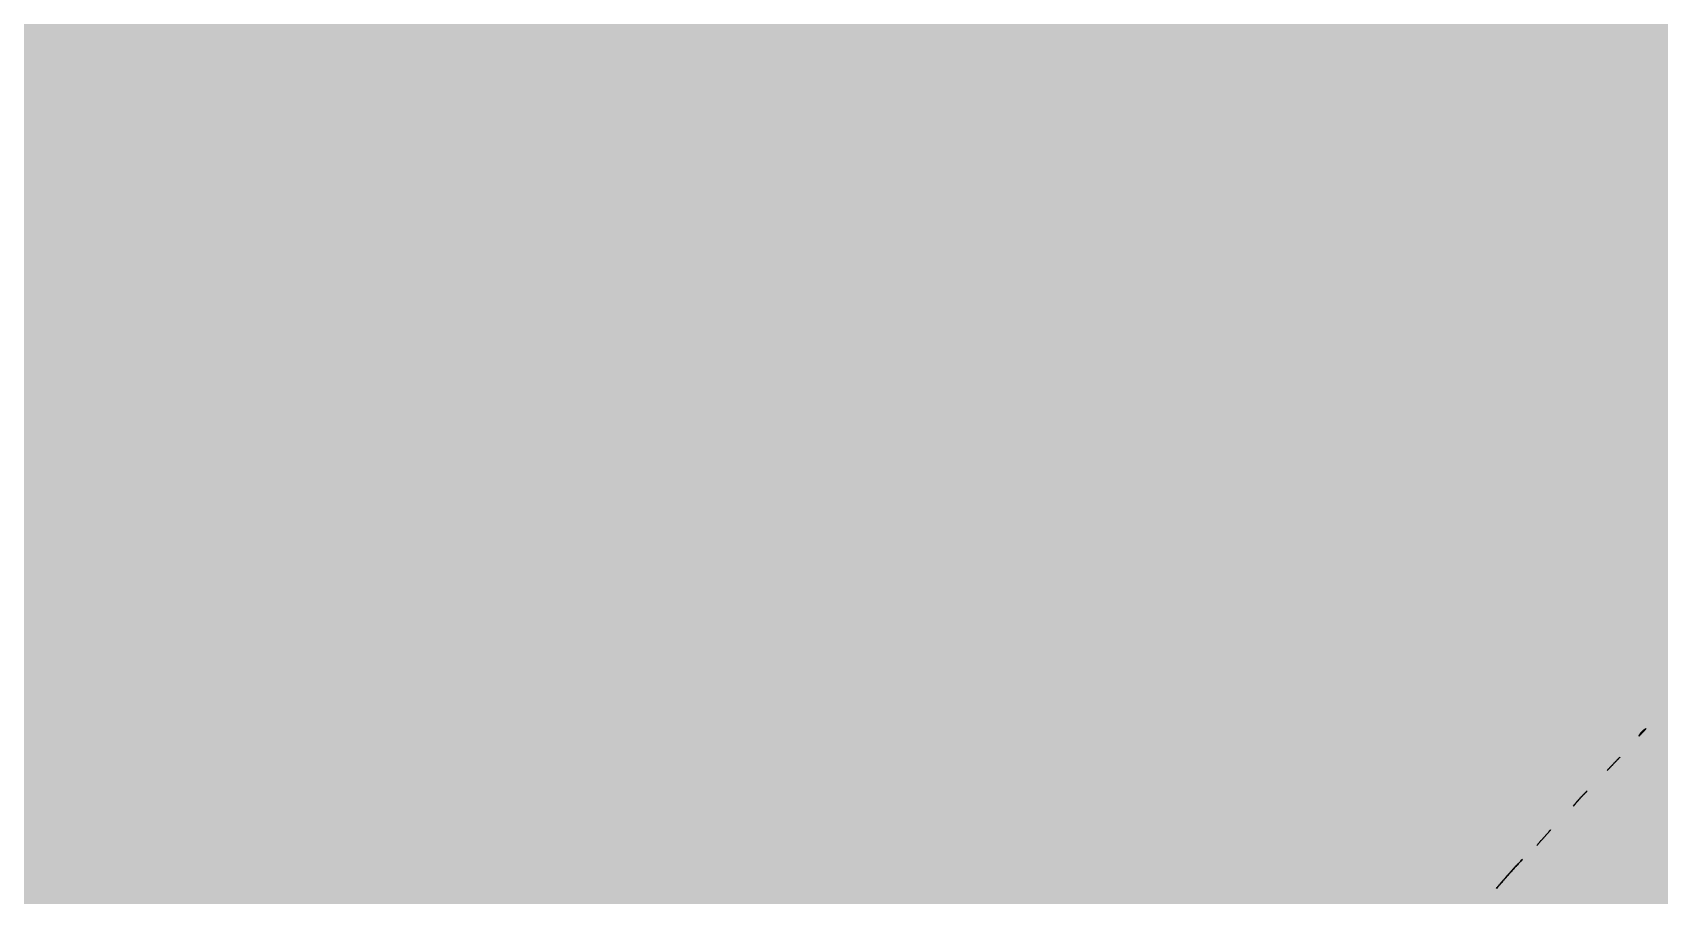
# Model space of a CAD drawing. Extents: x 0 to 1501, y 0 to 1747.
# Drawn here: x 127.576 to 129.26, y 1701.552 to 1702.445 of the extents above; entities that cross this region are included whole.
import ezdxf

# ---------------------------------------------------------------- set-up
doc = ezdxf.new("R2010")
doc.units = 0

msp = doc.modelspace()

# ---------------------------------------------------------------- hatches: boundary and pattern name
at = {"true_color": 0xf8f9fa}
msp.add_hatch(color=256, dxfattribs=at).paths.add_polyline_path([(0, 1747), (1280, 1747), (1280, 1027), (0, 1027)], flags=0)
at = {"true_color": 0xffffff}
msp.add_hatch(color=256, dxfattribs=at).paths.add_polyline_path([(0, 1747), (1280, 1747), (1280, 1681), (0, 1681)], flags=0)
at = {"true_color": 0x231f20}
for points in [[(129.246, 1701.7245), (129.2458, 1701.7242), (129.2455, 1701.724), (129.2453, 1701.7237), (129.2451, 1701.7235), (129.2448, 1701.7232), (129.2446, 1701.723), (129.2444, 1701.7227), (129.2441, 1701.7225), (129.2439, 1701.7222), (129.2437, 1701.722), (129.2434, 1701.7217), (129.2432, 1701.7215), (129.2429, 1701.7212), (129.2427, 1701.7209), (129.2425, 1701.7207), (129.2422, 1701.7204), (129.242, 1701.7202), (129.2418, 1701.7199), (129.2415, 1701.7197), (129.2413, 1701.7194), (129.2411, 1701.7192), (129.2408, 1701.7189), (129.2406, 1701.7187), (129.2403, 1701.7184), (129.2401, 1701.7182), (129.2399, 1701.7179), (129.2396, 1701.7177), (129.2394, 1701.7174), (129.2391, 1701.7172), (129.2389, 1701.7169), (129.2387, 1701.7167), (129.2385, 1701.7166), (129.2387, 1701.7169), (129.2388, 1701.7172), (129.239, 1701.7175), (129.2392, 1701.7178), (129.2393, 1701.7181), (129.2395, 1701.7184), (129.2397, 1701.7187), (129.2399, 1701.719), (129.2401, 1701.7193), (129.2403, 1701.7196), (129.2405, 1701.7199), (129.2407, 1701.7201), (129.2409, 1701.7204), (129.2411, 1701.7207), (129.2414, 1701.7209), (129.2416, 1701.7212), (129.2418, 1701.7214), (129.2421, 1701.7217), (129.2423, 1701.7219), (129.2426, 1701.7221), (129.2429, 1701.7223), (129.2431, 1701.7226), (129.2434, 1701.7228), (129.2437, 1701.723), (129.244, 1701.7232), (129.2443, 1701.7234), (129.2445, 1701.7236), (129.2448, 1701.7238), (129.2451, 1701.724), (129.2454, 1701.7241), (129.2457, 1701.7243), (129.246, 1701.7245)], [(129.219, 1701.695), (129.2186, 1701.6946), (129.2182, 1701.6941), (129.2177, 1701.6937), (129.2173, 1701.6933), (129.2169, 1701.6928), (129.2164, 1701.6924), (129.216, 1701.692), (129.2156, 1701.6915), (129.2152, 1701.6911), (129.2148, 1701.6907), (129.2143, 1701.6902), (129.2139, 1701.6898), (129.2135, 1701.6893), (129.2131, 1701.6889), (129.2127, 1701.6885), (129.2122, 1701.688), (129.2118, 1701.6876), (129.2114, 1701.6871), (129.211, 1701.6867), (129.2106, 1701.6863), (129.2101, 1701.6858), (129.2097, 1701.6854), (129.2093, 1701.6849), (129.2089, 1701.6845), (129.2085, 1701.684), (129.208, 1701.6836), (129.2076, 1701.6832), (129.2072, 1701.6827), (129.2068, 1701.6823), (129.2063, 1701.6819), (129.2059, 1701.6814), (129.2055, 1701.681), (129.2059, 1701.6814), (129.2064, 1701.6819), (129.2068, 1701.6823), (129.2072, 1701.6827), (129.2076, 1701.6832), (129.208, 1701.6836), (129.2085, 1701.684), (129.2089, 1701.6845), (129.2093, 1701.6849), (129.2097, 1701.6854), (129.2102, 1701.6858), (129.2106, 1701.6862), (129.211, 1701.6867), (129.2114, 1701.6871), (129.2118, 1701.6876), (129.2122, 1701.688), (129.2127, 1701.6884), (129.2131, 1701.6889), (129.2135, 1701.6893), (129.2139, 1701.6898), (129.2143, 1701.6902), (129.2148, 1701.6906), (129.2152, 1701.6911), (129.2156, 1701.6915), (129.216, 1701.692), (129.2164, 1701.6924), (129.2169, 1701.6928), (129.2173, 1701.6933), (129.2177, 1701.6937), (129.2182, 1701.6941), (129.2186, 1701.6946), (129.219, 1701.695)], [(129.185, 1701.66), (129.1845, 1701.6595), (129.184, 1701.659), (129.1836, 1701.6586), (129.1831, 1701.6581), (129.1826, 1701.6576), (129.1821, 1701.6571), (129.1817, 1701.6566), (129.1812, 1701.6562), (129.1807, 1701.6557), (129.1802, 1701.6552), (129.1798, 1701.6547), (129.1793, 1701.6542), (129.1788, 1701.6538), (129.1784, 1701.6533), (129.1779, 1701.6528), (129.1774, 1701.6523), (129.177, 1701.6518), (129.1765, 1701.6513), (129.1761, 1701.6508), (129.1756, 1701.6503), (129.1752, 1701.6498), (129.1747, 1701.6493), (129.1743, 1701.6488), (129.1738, 1701.6483), (129.1734, 1701.6477), (129.173, 1701.6472), (129.1726, 1701.6467), (129.1721, 1701.6462), (129.1717, 1701.6456), (129.1713, 1701.6451), (129.1709, 1701.6446), (129.1705, 1701.644), (129.1709, 1701.6445), (129.1714, 1701.645), (129.1718, 1701.6456), (129.1722, 1701.6461), (129.1727, 1701.6466), (129.1731, 1701.6471), (129.1735, 1701.6476), (129.174, 1701.6481), (129.1744, 1701.6486), (129.1749, 1701.6491), (129.1753, 1701.6496), (129.1758, 1701.6501), (129.1762, 1701.6507), (129.1767, 1701.6512), (129.1771, 1701.6517), (129.1776, 1701.6522), (129.178, 1701.6527), (129.1785, 1701.6532), (129.1789, 1701.6537), (129.1794, 1701.6541), (129.1799, 1701.6546), (129.1803, 1701.6551), (129.1808, 1701.6556), (129.1812, 1701.6561), (129.1817, 1701.6566), (129.1822, 1701.6571), (129.1826, 1701.6576), (129.1831, 1701.6581), (129.1836, 1701.6586), (129.1841, 1701.659), (129.1845, 1701.6595), (129.185, 1701.66)], [(129.147, 1701.6195), (129.1466, 1701.619), (129.1461, 1701.6185), (129.1457, 1701.618), (129.1453, 1701.6175), (129.1448, 1701.617), (129.1444, 1701.6165), (129.1439, 1701.616), (129.1435, 1701.6155), (129.1431, 1701.615), (129.1426, 1701.6145), (129.1422, 1701.614), (129.1417, 1701.6135), (129.1413, 1701.613), (129.1408, 1701.6125), (129.1404, 1701.612), (129.1399, 1701.6115), (129.1395, 1701.611), (129.1391, 1701.6106), (129.1386, 1701.6101), (129.1382, 1701.6096), (129.1377, 1701.6091), (129.1373, 1701.6086), (129.1368, 1701.6081), (129.1364, 1701.6076), (129.136, 1701.6071), (129.1355, 1701.6066), (129.1351, 1701.6061), (129.1347, 1701.6056), (129.1342, 1701.6051), (129.1338, 1701.6045), (129.1334, 1701.604), (129.133, 1701.6035), (129.1334, 1701.604), (129.1338, 1701.6045), (129.1343, 1701.605), (129.1347, 1701.6055), (129.1351, 1701.6061), (129.1356, 1701.6066), (129.136, 1701.6071), (129.1364, 1701.6076), (129.1369, 1701.6081), (129.1373, 1701.6086), (129.1378, 1701.6091), (129.1382, 1701.6095), (129.1386, 1701.61), (129.1391, 1701.6105), (129.1395, 1701.611), (129.14, 1701.6115), (129.1404, 1701.612), (129.1409, 1701.6125), (129.1413, 1701.613), (129.1417, 1701.6135), (129.1422, 1701.614), (129.1426, 1701.6145), (129.1431, 1701.615), (129.1435, 1701.6155), (129.144, 1701.616), (129.1444, 1701.6165), (129.1448, 1701.617), (129.1453, 1701.6175), (129.1457, 1701.618), (129.1461, 1701.6185), (129.1466, 1701.619), (129.147, 1701.6195)], [(129.118, 1701.589), (129.1171, 1701.5881), (129.1162, 1701.5872), (129.1153, 1701.5863), (129.1145, 1701.5854), (129.1136, 1701.5845), (129.1127, 1701.5836), (129.1118, 1701.5827), (129.111, 1701.5818), (129.1101, 1701.5809), (129.1092, 1701.5799), (129.1084, 1701.579), (129.1075, 1701.5781), (129.1066, 1701.5772), (129.1058, 1701.5762), (129.1049, 1701.5753), (129.1041, 1701.5744), (129.1033, 1701.5734), (129.1024, 1701.5725), (129.1016, 1701.5715), (129.1008, 1701.5706), (129.0999, 1701.5696), (129.0991, 1701.5687), (129.0983, 1701.5677), (129.0975, 1701.5668), (129.0966, 1701.5658), (129.0958, 1701.5648), (129.095, 1701.5639), (129.0942, 1701.5629), (129.0934, 1701.5619), (129.0926, 1701.561), (129.0918, 1701.56), (129.091, 1701.559), (129.0918, 1701.5599), (129.0927, 1701.5609), (129.0935, 1701.5618), (129.0943, 1701.5628), (129.0952, 1701.5637), (129.096, 1701.5647), (129.0968, 1701.5656), (129.0977, 1701.5666), (129.0985, 1701.5675), (129.0993, 1701.5685), (129.1002, 1701.5694), (129.101, 1701.5704), (129.1018, 1701.5713), (129.1026, 1701.5723), (129.1035, 1701.5732), (129.1043, 1701.5742), (129.1051, 1701.5751), (129.106, 1701.5761), (129.1068, 1701.577), (129.1076, 1701.578), (129.1085, 1701.5789), (129.1093, 1701.5798), (129.1102, 1701.5808), (129.111, 1701.5817), (129.1119, 1701.5826), (129.1128, 1701.5835), (129.1136, 1701.5845), (129.1145, 1701.5854), (129.1154, 1701.5863), (129.1162, 1701.5872), (129.1171, 1701.5881), (129.118, 1701.589)]]:
    msp.add_hatch(color=256, dxfattribs=at).paths.add_polyline_path(points, flags=0)

# ---------------------------------------------------------------- linework, layer by layer
for points in [[(129.246, 1701.7245), (129.2458, 1701.7242), (129.2455, 1701.724), (129.2453, 1701.7237), (129.2451, 1701.7235), (129.2448, 1701.7232), (129.2446, 1701.723), (129.2444, 1701.7227), (129.2441, 1701.7225), (129.2439, 1701.7222), (129.2437, 1701.722), (129.2434, 1701.7217), (129.2432, 1701.7215), (129.2429, 1701.7212), (129.2427, 1701.7209), (129.2425, 1701.7207), (129.2422, 1701.7204), (129.242, 1701.7202), (129.2418, 1701.7199), (129.2415, 1701.7197), (129.2413, 1701.7194), (129.2411, 1701.7192), (129.2408, 1701.7189), (129.2406, 1701.7187), (129.2403, 1701.7184), (129.2401, 1701.7182), (129.2399, 1701.7179), (129.2396, 1701.7177), (129.2394, 1701.7174), (129.2391, 1701.7172), (129.2389, 1701.7169), (129.2387, 1701.7167), (129.2385, 1701.7166), (129.2387, 1701.7169), (129.2388, 1701.7172), (129.239, 1701.7175), (129.2392, 1701.7178), (129.2393, 1701.7181), (129.2395, 1701.7184), (129.2397, 1701.7187), (129.2399, 1701.719), (129.2401, 1701.7193), (129.2403, 1701.7196), (129.2405, 1701.7199), (129.2407, 1701.7201), (129.2409, 1701.7204), (129.2411, 1701.7207), (129.2414, 1701.7209), (129.2416, 1701.7212), (129.2418, 1701.7214), (129.2421, 1701.7217), (129.2423, 1701.7219), (129.2426, 1701.7221), (129.2429, 1701.7223), (129.2431, 1701.7226), (129.2434, 1701.7228), (129.2437, 1701.723), (129.244, 1701.7232), (129.2443, 1701.7234), (129.2445, 1701.7236), (129.2448, 1701.7238), (129.2451, 1701.724), (129.2454, 1701.7241), (129.2457, 1701.7243), (129.246, 1701.7245)], [(129.219, 1701.695), (129.2186, 1701.6946), (129.2182, 1701.6941), (129.2177, 1701.6937), (129.2173, 1701.6933), (129.2169, 1701.6928), (129.2164, 1701.6924), (129.216, 1701.692), (129.2156, 1701.6915), (129.2152, 1701.6911), (129.2148, 1701.6907), (129.2143, 1701.6902), (129.2139, 1701.6898), (129.2135, 1701.6893), (129.2131, 1701.6889), (129.2127, 1701.6885), (129.2122, 1701.688), (129.2118, 1701.6876), (129.2114, 1701.6871), (129.211, 1701.6867), (129.2106, 1701.6863), (129.2101, 1701.6858), (129.2097, 1701.6854), (129.2093, 1701.6849), (129.2089, 1701.6845), (129.2085, 1701.684), (129.208, 1701.6836), (129.2076, 1701.6832), (129.2072, 1701.6827), (129.2068, 1701.6823), (129.2063, 1701.6819), (129.2059, 1701.6814), (129.2055, 1701.681), (129.2059, 1701.6814), (129.2064, 1701.6819), (129.2068, 1701.6823), (129.2072, 1701.6827), (129.2076, 1701.6832), (129.208, 1701.6836), (129.2085, 1701.684), (129.2089, 1701.6845), (129.2093, 1701.6849), (129.2097, 1701.6854), (129.2102, 1701.6858), (129.2106, 1701.6862), (129.211, 1701.6867), (129.2114, 1701.6871), (129.2118, 1701.6876), (129.2122, 1701.688), (129.2127, 1701.6884), (129.2131, 1701.6889), (129.2135, 1701.6893), (129.2139, 1701.6898), (129.2143, 1701.6902), (129.2148, 1701.6906), (129.2152, 1701.6911), (129.2156, 1701.6915), (129.216, 1701.692), (129.2164, 1701.6924), (129.2169, 1701.6928), (129.2173, 1701.6933), (129.2177, 1701.6937), (129.2182, 1701.6941), (129.2186, 1701.6946), (129.219, 1701.695)], [(129.185, 1701.66), (129.1845, 1701.6595), (129.184, 1701.659), (129.1836, 1701.6586), (129.1831, 1701.6581), (129.1826, 1701.6576), (129.1821, 1701.6571), (129.1817, 1701.6566), (129.1812, 1701.6562), (129.1807, 1701.6557), (129.1802, 1701.6552), (129.1798, 1701.6547), (129.1793, 1701.6542), (129.1788, 1701.6538), (129.1784, 1701.6533), (129.1779, 1701.6528), (129.1774, 1701.6523), (129.177, 1701.6518), (129.1765, 1701.6513), (129.1761, 1701.6508), (129.1756, 1701.6503), (129.1752, 1701.6498), (129.1747, 1701.6493), (129.1743, 1701.6488), (129.1738, 1701.6483), (129.1734, 1701.6477), (129.173, 1701.6472), (129.1726, 1701.6467), (129.1721, 1701.6462), (129.1717, 1701.6456), (129.1713, 1701.6451), (129.1709, 1701.6446), (129.1705, 1701.644), (129.1709, 1701.6445), (129.1714, 1701.645), (129.1718, 1701.6456), (129.1722, 1701.6461), (129.1727, 1701.6466), (129.1731, 1701.6471), (129.1735, 1701.6476), (129.174, 1701.6481), (129.1744, 1701.6486), (129.1749, 1701.6491), (129.1753, 1701.6496), (129.1758, 1701.6501), (129.1762, 1701.6507), (129.1767, 1701.6512), (129.1771, 1701.6517), (129.1776, 1701.6522), (129.178, 1701.6527), (129.1785, 1701.6532), (129.1789, 1701.6537), (129.1794, 1701.6541), (129.1799, 1701.6546), (129.1803, 1701.6551), (129.1808, 1701.6556), (129.1812, 1701.6561), (129.1817, 1701.6566), (129.1822, 1701.6571), (129.1826, 1701.6576), (129.1831, 1701.6581), (129.1836, 1701.6586), (129.1841, 1701.659), (129.1845, 1701.6595), (129.185, 1701.66)], [(129.147, 1701.6195), (129.1466, 1701.619), (129.1461, 1701.6185), (129.1457, 1701.618), (129.1453, 1701.6175), (129.1448, 1701.617), (129.1444, 1701.6165), (129.1439, 1701.616), (129.1435, 1701.6155), (129.1431, 1701.615), (129.1426, 1701.6145), (129.1422, 1701.614), (129.1417, 1701.6135), (129.1413, 1701.613), (129.1408, 1701.6125), (129.1404, 1701.612), (129.1399, 1701.6115), (129.1395, 1701.611), (129.1391, 1701.6106), (129.1386, 1701.6101), (129.1382, 1701.6096), (129.1377, 1701.6091), (129.1373, 1701.6086), (129.1368, 1701.6081), (129.1364, 1701.6076), (129.136, 1701.6071), (129.1355, 1701.6066), (129.1351, 1701.6061), (129.1347, 1701.6056), (129.1342, 1701.6051), (129.1338, 1701.6045), (129.1334, 1701.604), (129.133, 1701.6035), (129.1334, 1701.604), (129.1338, 1701.6045), (129.1343, 1701.605), (129.1347, 1701.6055), (129.1351, 1701.6061), (129.1356, 1701.6066), (129.136, 1701.6071), (129.1364, 1701.6076), (129.1369, 1701.6081), (129.1373, 1701.6086), (129.1378, 1701.6091), (129.1382, 1701.6095), (129.1386, 1701.61), (129.1391, 1701.6105), (129.1395, 1701.611), (129.14, 1701.6115), (129.1404, 1701.612), (129.1409, 1701.6125), (129.1413, 1701.613), (129.1417, 1701.6135), (129.1422, 1701.614), (129.1426, 1701.6145), (129.1431, 1701.615), (129.1435, 1701.6155), (129.144, 1701.616), (129.1444, 1701.6165), (129.1448, 1701.617), (129.1453, 1701.6175), (129.1457, 1701.618), (129.1461, 1701.6185), (129.1466, 1701.619), (129.147, 1701.6195)], [(129.118, 1701.589), (129.1171, 1701.5881), (129.1162, 1701.5872), (129.1153, 1701.5863), (129.1145, 1701.5854), (129.1136, 1701.5845), (129.1127, 1701.5836), (129.1118, 1701.5827), (129.111, 1701.5818), (129.1101, 1701.5809), (129.1092, 1701.5799), (129.1084, 1701.579), (129.1075, 1701.5781), (129.1066, 1701.5772), (129.1058, 1701.5762), (129.1049, 1701.5753), (129.1041, 1701.5744), (129.1033, 1701.5734), (129.1024, 1701.5725), (129.1016, 1701.5715), (129.1008, 1701.5706), (129.0999, 1701.5696), (129.0991, 1701.5687), (129.0983, 1701.5677), (129.0975, 1701.5668), (129.0966, 1701.5658), (129.0958, 1701.5648), (129.095, 1701.5639), (129.0942, 1701.5629), (129.0934, 1701.5619), (129.0926, 1701.561), (129.0918, 1701.56), (129.091, 1701.559), (129.0918, 1701.5599), (129.0927, 1701.5609), (129.0935, 1701.5618), (129.0943, 1701.5628), (129.0952, 1701.5637), (129.096, 1701.5647), (129.0968, 1701.5656), (129.0977, 1701.5666), (129.0985, 1701.5675), (129.0993, 1701.5685), (129.1002, 1701.5694), (129.101, 1701.5704), (129.1018, 1701.5713), (129.1026, 1701.5723), (129.1035, 1701.5732), (129.1043, 1701.5742), (129.1051, 1701.5751), (129.106, 1701.5761), (129.1068, 1701.577), (129.1076, 1701.578), (129.1085, 1701.5789), (129.1093, 1701.5798), (129.1102, 1701.5808), (129.111, 1701.5817), (129.1119, 1701.5826), (129.1128, 1701.5835), (129.1136, 1701.5845), (129.1145, 1701.5854), (129.1154, 1701.5863), (129.1162, 1701.5872), (129.1171, 1701.5881), (129.118, 1701.589)]]:
    msp.add_lwpolyline(points, close=True, dxfattribs=at)

doc.saveas('drawing.dxf')
